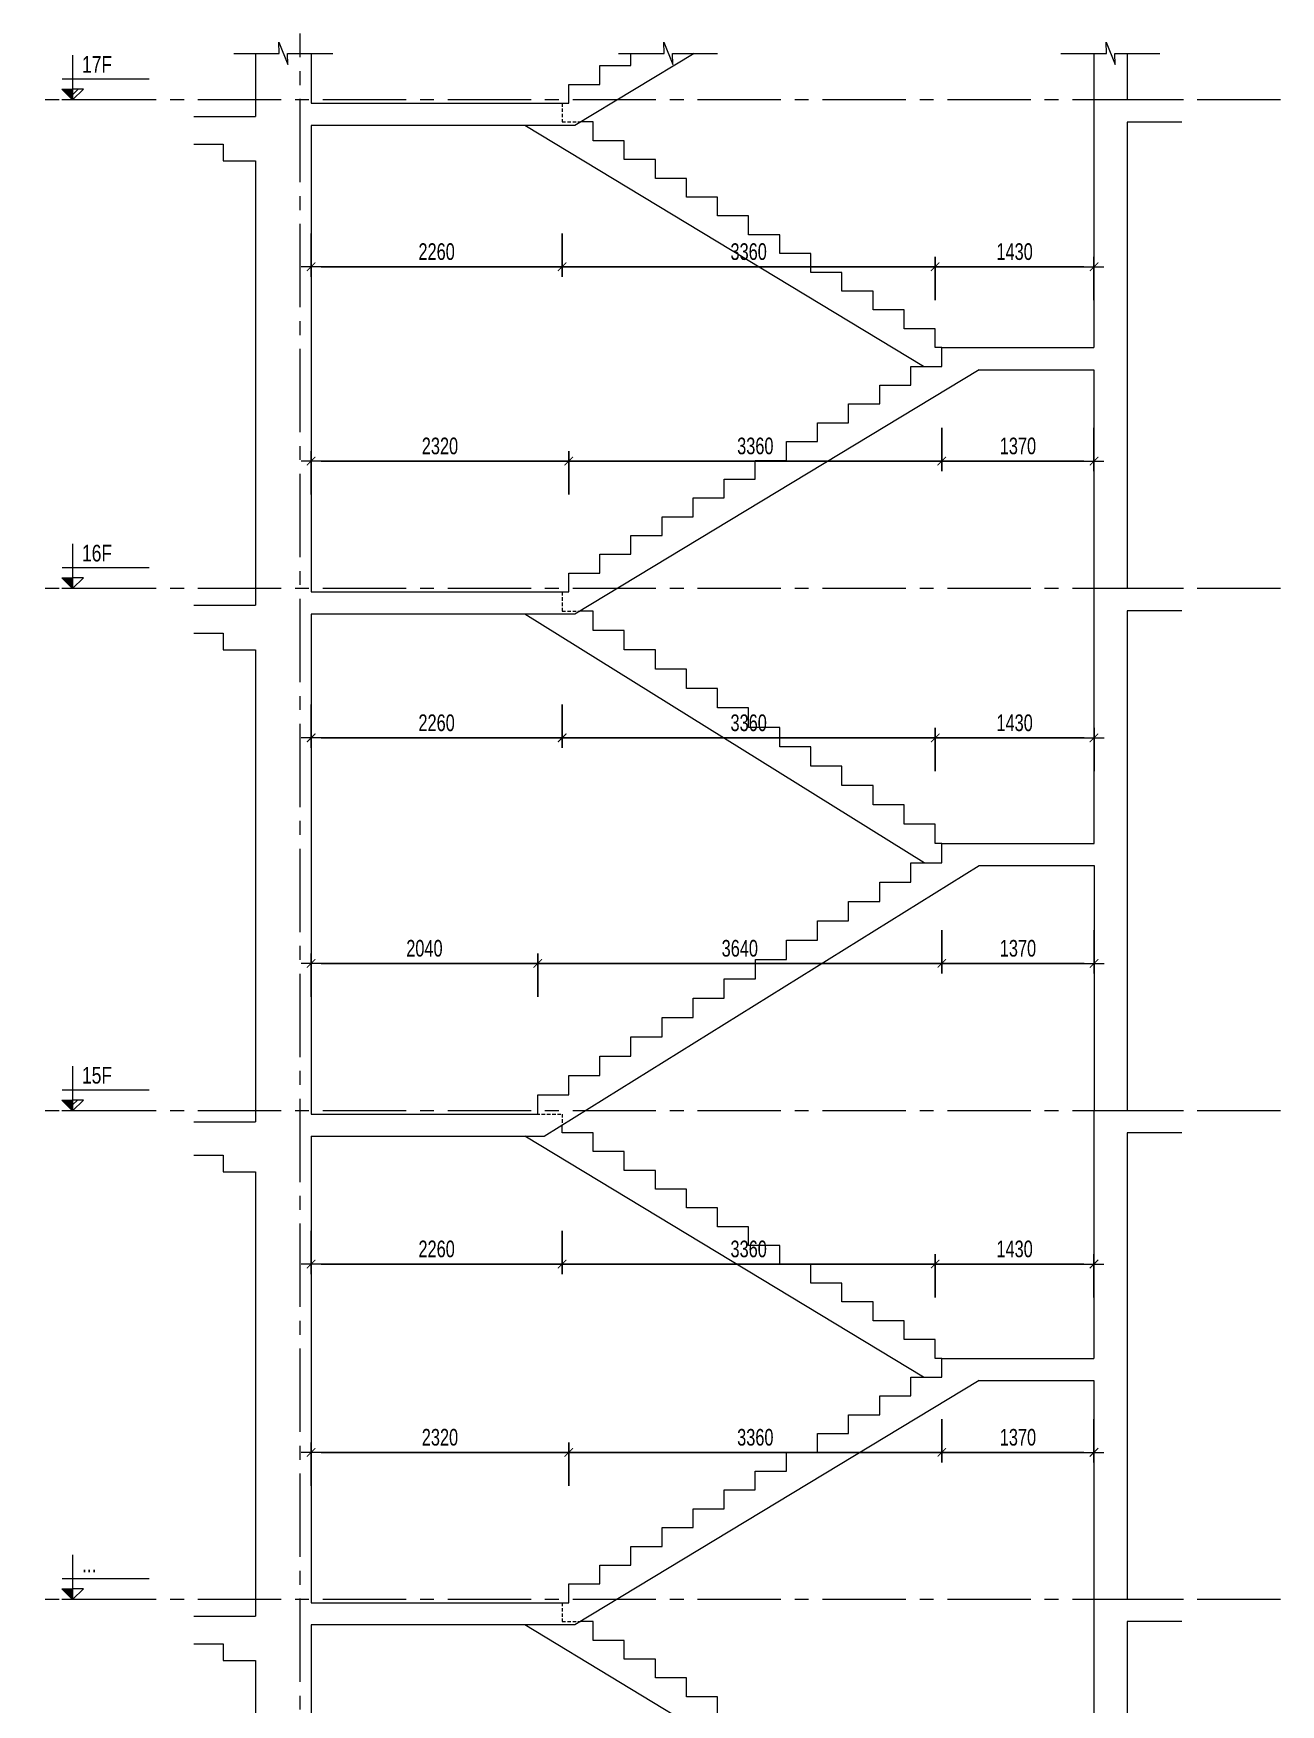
# Model space of a CAD drawing. Header units: millimetres. Extents: x -179076 to 254975, y -18667 to 296191.
# Drawn here: x 26015 to 37247, y 280863 to 295907 of the extents above; entities that cross this region are included whole.
import ezdxf

# ---------------------------------------------------------------- set-up
doc = ezdxf.new("R2010")
doc.units = ezdxf.units.MM
doc.linetypes.add('CENTER2', pattern=[1.125, 0.75, -0.125, 0.125, -0.125])
doc.linetypes.add('HIDDEN2', pattern=[4.762499999999999, 3.175, -1.5875])
doc.layers.get('Defpoints').update_dxf_attribs({"color": 151, "lineweight": 9})
for name, color, linetype, lineweight in [('NDC_S_ANNO', 7, 'Continuous', 20), ('NDC_S_AXIS', 5, 'CENTER2', 13), ('NDC_S_CONTINUOUS', 3, 'Continuous', 20), ('NDC_S_DIM', 1, 'Continuous', 15), ('NDC_S_HIDDEN', 8, 'HIDDEN2', 13), ('NDC_S_SLAB', 2, 'Continuous', 20), ('NDC_S_SYMBOL', 1, 'Continuous', 15), ('NDC_S_TEXT SYMBOL', 7, 'Continuous', 20), ('NDC_S_VN TEXT', 7, 'Continuous', 20)]:
    doc.layers.add(name, color=color, linetype=linetype, lineweight=lineweight)
doc.styles.add('NDC_ANNO', font='', dxfattribs={"width": 0.8})
doc.styles.add('NDC_DIM', font='', dxfattribs={"width": 0.75})
doc.styles.get('NDC_ANNO').set_extended_font_data('Dotum')
doc.styles.get('NDC_DIM').set_extended_font_data('Dotum')
doc.dimstyles.new('NDC_dim_60', dxfattribs={"dimscale": 60, "dimtxt": 2.5, "dimasz": 1.5, "dimexe": 1.5, "dimexo": 2.5, "dimgap": 1, "dimtad": 1, "dimdec": 0, "dimzin": 0, "dimdsep": 46, "dimtxsty": 'NDC_DIM', "dimblk": 'DIMMARK', "dimcen": 0.09, "dimdle": 1.2, "dimclrd": 1, "dimclre": 1, "dimclrt": 3, "dimadec": 0, "dimazin": 0, "dimtfac": 1, "dimtdec": 0, "dimtix": 1, "dimtofl": 0, "dimtmove": 0, "dimatfit": 3, "dimfxl": 5, "dimfxlon": 1, "dimtolj": 1, "dimtzin": 0, "dimarcsym": 0})

# ---------------------------------------------------------------- blocks, each defined once
blk = doc.blocks.new('kata_block_CT')
at = {"layer": 'NDC_S_ANNO'}
blk.add_hatch(color=3, dxfattribs=at).paths.add_polyline_path([(0, 1.596954857557648), (-1.612010908633238, 1.596954857557648), (0, 0)])
at = {"layer": 'NDC_S_ANNO', "ltscale": 50}
h = blk.add_hatch(dxfattribs=at)
h.set_pattern_fill('ANSI31', color=256, scale=1.406250541793835, style=0)
h.set_pattern_definition([(45.00000000000001, (0, 5.456968210637569e-12), (-3.157122508925224, 3.157122508925225), [])])
h.paths.add_polyline_path([(0, 1.596954857557648), (0, 0), (1.612010908924276, 1.596954857557648)])
for p, q in [((-1.592704896858777, 3.140833880479477), (11.46947077315417, 3.140833880479477)), ((11.56125648126181, 5.456968210637569e-12), (-1.63869572513795, 5.456968210637569e-12))]:
    blk.add_line(p, q, dxfattribs=at)
for points in [[(0, 6.69495074864426), (0, 0)], [(0, 0), (-1.612010908924276, 1.596954857557648), (0, 1.596954857557648)], [(0, 0), (1.612010908924276, 1.596954857557648), (0, 1.596954857557648)]]:
    blk.add_lwpolyline(points, dxfattribs=at)
at = {"layer": 'NDC_S_ANNO', "color": 8, "ltscale": 50}
blk.add_lwpolyline([(0, 0), (-1.612010908633238, 1.596954857557648), (0, 1.596954857557648)], dxfattribs=at)
at = {"layer": 'NDC_S_TEXT SYMBOL', "color": 3, "style": 'NDC_ANNO', "width": 0.8}
blk.add_attdef('CT', (1.409564409346785, 4.068271311703938), '', height=2.5, dxfattribs=at)
blk = doc.blocks.new('DIMMARK')
at = {"layer": 'NDC_S_DIM', "color": 1}
blk.add_line((-1.5, 0), (1, 0), dxfattribs=at)
at = {"layer": 'NDC_S_DIM', "color": 2, "const_width": 0.1}
blk.add_lwpolyline([(-0.4242640687119285, -0.4242640687119285), (0.4242640687119285, 0.4242640687119285)], dxfattribs=at)
blk = doc.blocks.new('*D343')
at = {"layer": 'Defpoints', "color": 0, "transparency": 16777216}
for p in [(30776.15008012069, 281779.3743601482), (28516.15008002226, 281579.3743601482), (30776.15008012069, 280141.5385747912)]:
    blk.add_point(p, dxfattribs=at)
at = {"layer": 'NDC_S_DIM', "color": 1, "lineweight": -2, "transparency": 16777216}
for p, q in [((28516.15008002226, 280441.5385747912), (28516.15008002226, 280051.5385747912)), ((30776.15008012069, 280441.5385747912), (30776.15008012069, 280051.5385747912)), ((28606.15008002226, 280141.5385747912), (30686.15008012069, 280141.5385747912))]:
    blk.add_line(p, q, dxfattribs=at)
at = {"layer": 'NDC_S_DIM', "color": 1, "lineweight": -2, "transparency": 16777216, "xscale": 90, "yscale": 90, "zscale": 90, "rotation": 180}
blk.add_blockref('DIMMARK', (28516.15008002226, 280141.5385747912), dxfattribs=at)
at = {"layer": 'NDC_S_DIM', "color": 1, "lineweight": -2, "transparency": 16777216, "xscale": 90, "yscale": 90, "zscale": 90}
blk.add_blockref('DIMMARK', (30776.15008012069, 280141.5385747912), dxfattribs=at)
at = {"layer": 'NDC_S_DIM', "color": 3, "transparency": 16777216, "insert": (29646.15008007147, 280276.6403386989), "char_height": 150, "attachment_point": 5, "style": 'NDC_DIM'}
blk.add_mtext('\\A1;2260', dxfattribs=at)
blk = doc.blocks.new('*D344')
at = {"layer": 'Defpoints', "color": 0, "transparency": 16777216}
for p in [(30776.15008012069, 281779.3743601482), (34136.15008012069, 280141.5385747912), (34136.15008012069, 279748.6051293811)]:
    blk.add_point(p, dxfattribs=at)
at = {"layer": 'NDC_S_DIM', "color": 1, "lineweight": -2, "transparency": 16777216}
for p, q in [((30776.15008012069, 280441.5385747912), (30776.15008012069, 280051.5385747912)), ((30866.15008012069, 280141.5385747912), (34046.15008012069, 280141.5385747912)), ((34136.15008012069, 279898.6051293811), (34136.15008012069, 280231.5385747912))]:
    blk.add_line(p, q, dxfattribs=at)
at = {"layer": 'NDC_S_DIM', "color": 1, "lineweight": -2, "transparency": 16777216, "xscale": 90, "yscale": 90, "zscale": 90, "rotation": 180}
blk.add_blockref('DIMMARK', (30776.15008012069, 280141.5385747912), dxfattribs=at)
at = {"layer": 'NDC_S_DIM', "color": 1, "lineweight": -2, "transparency": 16777216, "xscale": 90, "yscale": 90, "zscale": 90}
blk.add_blockref('DIMMARK', (34136.15008012069, 280141.5385747912), dxfattribs=at)
at = {"layer": 'NDC_S_DIM', "color": 3, "transparency": 16777216, "insert": (32456.15008012069, 280276.6403386989), "char_height": 150, "attachment_point": 5, "style": 'NDC_DIM'}
blk.add_mtext('\\A1;3360', dxfattribs=at)
blk = doc.blocks.new('*D346')
at = {"layer": 'Defpoints', "color": 0, "transparency": 16777216}
for p in [(30836.15008012069, 283133.2205139964), (28516.15008000605, 281779.3743601482), (30836.15008012069, 281779.3743601482)]:
    blk.add_point(p, dxfattribs=at)
at = {"layer": 'NDC_S_DIM', "color": 1, "lineweight": -2, "transparency": 16777216}
for p, q in [((28516.15008000605, 282833.2205139964), (28516.15008000605, 283223.2205139964)), ((30836.15008012069, 282833.2205139964), (30836.15008012069, 283223.2205139964)), ((28606.15008000605, 283133.2205139964), (30746.15008012069, 283133.2205139964))]:
    blk.add_line(p, q, dxfattribs=at)
at = {"layer": 'NDC_S_DIM', "color": 1, "lineweight": -2, "transparency": 16777216, "xscale": 90, "yscale": 90, "zscale": 90, "rotation": 180}
blk.add_blockref('DIMMARK', (28516.15008000605, 283133.2205139964), dxfattribs=at)
at = {"layer": 'NDC_S_DIM', "color": 1, "lineweight": -2, "transparency": 16777216, "xscale": 90, "yscale": 90, "zscale": 90}
blk.add_blockref('DIMMARK', (30836.15008012069, 283133.2205139964), dxfattribs=at)
at = {"layer": 'NDC_S_DIM', "color": 3, "transparency": 16777216, "insert": (29676.15008006337, 283268.3222779042), "char_height": 150, "attachment_point": 5, "style": 'NDC_DIM'}
blk.add_mtext('\\A1;2320', dxfattribs=at)
blk = doc.blocks.new('*D347')
at = {"layer": 'Defpoints', "color": 0, "transparency": 16777216}
for p in [(34196.15008012069, 283979.3743601503), (34196.15008012069, 283133.2205139964), (30836.15008012069, 281779.3743601482)]:
    blk.add_point(p, dxfattribs=at)
at = {"layer": 'NDC_S_DIM', "color": 1, "lineweight": -2, "transparency": 16777216}
for p, q in [((34196.15008012069, 283433.2205139964), (34196.15008012069, 283043.2205139964)), ((30836.15008012069, 282833.2205139964), (30836.15008012069, 283223.2205139964)), ((30926.15008012069, 283133.2205139964), (34106.15008012069, 283133.2205139964))]:
    blk.add_line(p, q, dxfattribs=at)
at = {"layer": 'NDC_S_DIM', "color": 1, "lineweight": -2, "transparency": 16777216, "xscale": 90, "yscale": 90, "zscale": 90, "rotation": 180}
blk.add_blockref('DIMMARK', (30836.15008012069, 283133.2205139964), dxfattribs=at)
at = {"layer": 'NDC_S_DIM', "color": 1, "lineweight": -2, "transparency": 16777216, "xscale": 90, "yscale": 90, "zscale": 90}
blk.add_blockref('DIMMARK', (34196.15008012069, 283133.2205139964), dxfattribs=at)
at = {"layer": 'NDC_S_DIM', "color": 3, "transparency": 16777216, "insert": (32516.15008012069, 283268.3222779042), "char_height": 150, "attachment_point": 5, "style": 'NDC_DIM'}
blk.add_mtext('\\A1;3360', dxfattribs=at)
blk = doc.blocks.new('*D348')
at = {"layer": 'Defpoints', "color": 0, "transparency": 16777216}
for p in [(34196.15008012069, 283979.3743601503), (35566.15007996856, 283779.3743601503), (35566.15007996856, 283133.2205139964)]:
    blk.add_point(p, dxfattribs=at)
at = {"layer": 'NDC_S_DIM', "color": 1, "lineweight": -2, "transparency": 16777216}
for p, q in [((34196.15008012069, 283433.2205139964), (34196.15008012069, 283043.2205139964)), ((35566.15007996856, 283433.2205139964), (35566.15007996856, 283043.2205139964)), ((34286.15008012069, 283133.2205139964), (35476.15007996856, 283133.2205139964))]:
    blk.add_line(p, q, dxfattribs=at)
at = {"layer": 'NDC_S_DIM', "color": 1, "lineweight": -2, "transparency": 16777216, "xscale": 90, "yscale": 90, "zscale": 90, "rotation": 180}
blk.add_blockref('DIMMARK', (34196.15008012069, 283133.2205139964), dxfattribs=at)
at = {"layer": 'NDC_S_DIM', "color": 1, "lineweight": -2, "transparency": 16777216, "xscale": 90, "yscale": 90, "zscale": 90}
blk.add_blockref('DIMMARK', (35566.15007996856, 283133.2205139964), dxfattribs=at)
at = {"layer": 'NDC_S_DIM', "color": 3, "transparency": 16777216, "insert": (34881.15008004462, 283268.3222779042), "char_height": 150, "attachment_point": 5, "style": 'NDC_DIM'}
blk.add_mtext('\\A1;1370', dxfattribs=at)
blk = doc.blocks.new('*D349')
at = {"layer": 'Defpoints', "color": 0, "transparency": 16777216}
for p in [(30776.15008012069, 286179.3743601503), (28516.15008000605, 285979.3743601482), (30776.15008012069, 284828.6682038748)]:
    blk.add_point(p, dxfattribs=at)
at = {"layer": 'NDC_S_DIM', "color": 1, "lineweight": -2, "transparency": 16777216}
for p, q in [((28516.15008000605, 285128.6682038748), (28516.15008000605, 284738.6682038748)), ((30776.15008012069, 285128.6682038748), (30776.15008012069, 284738.6682038748)), ((28606.15008000605, 284828.6682038748), (30686.15008012069, 284828.6682038748))]:
    blk.add_line(p, q, dxfattribs=at)
at = {"layer": 'NDC_S_DIM', "color": 1, "lineweight": -2, "transparency": 16777216, "xscale": 90, "yscale": 90, "zscale": 90, "rotation": 180}
blk.add_blockref('DIMMARK', (28516.15008000605, 284828.6682038748), dxfattribs=at)
at = {"layer": 'NDC_S_DIM', "color": 1, "lineweight": -2, "transparency": 16777216, "xscale": 90, "yscale": 90, "zscale": 90}
blk.add_blockref('DIMMARK', (30776.15008012069, 284828.6682038748), dxfattribs=at)
at = {"layer": 'NDC_S_DIM', "color": 3, "transparency": 16777216, "insert": (29646.15008006337, 284963.7699677826), "char_height": 150, "attachment_point": 5, "style": 'NDC_DIM'}
blk.add_mtext('\\A1;2260', dxfattribs=at)
blk = doc.blocks.new('*D350')
at = {"layer": 'Defpoints', "color": 0, "transparency": 16777216}
for p in [(30776.15008012069, 286179.3743601503), (34136.15008012069, 284828.6682038748), (34136.15008012069, 284148.6051293811)]:
    blk.add_point(p, dxfattribs=at)
at = {"layer": 'NDC_S_DIM', "color": 1, "lineweight": -2, "transparency": 16777216}
for p, q in [((30776.15008012069, 285128.6682038748), (30776.15008012069, 284738.6682038748)), ((30866.15008012069, 284828.6682038748), (34046.15008012069, 284828.6682038748)), ((34136.15008012069, 284528.6682038748), (34136.15008012069, 284918.6682038748))]:
    blk.add_line(p, q, dxfattribs=at)
at = {"layer": 'NDC_S_DIM', "color": 1, "lineweight": -2, "transparency": 16777216, "xscale": 90, "yscale": 90, "zscale": 90, "rotation": 180}
blk.add_blockref('DIMMARK', (30776.15008012069, 284828.6682038748), dxfattribs=at)
at = {"layer": 'NDC_S_DIM', "color": 1, "lineweight": -2, "transparency": 16777216, "xscale": 90, "yscale": 90, "zscale": 90}
blk.add_blockref('DIMMARK', (34136.15008012069, 284828.6682038748), dxfattribs=at)
at = {"layer": 'NDC_S_DIM', "color": 3, "transparency": 16777216, "insert": (32456.15008012069, 284963.7699677826), "char_height": 150, "attachment_point": 5, "style": 'NDC_DIM'}
blk.add_mtext('\\A1;3360', dxfattribs=at)
blk = doc.blocks.new('*D351')
at = {"layer": 'Defpoints', "color": 0, "transparency": 16777216}
for p in [(35566.15007996853, 284828.6682038748), (34136.15008012069, 284148.6051293811), (35566.15007996853, 283979.3743601503)]:
    blk.add_point(p, dxfattribs=at)
at = {"layer": 'NDC_S_DIM', "color": 1, "lineweight": -2, "transparency": 16777216}
for p, q in [((34136.15008012069, 284528.6682038748), (34136.15008012069, 284918.6682038748)), ((34226.15008012069, 284828.6682038748), (35476.15007996853, 284828.6682038748)), ((35566.15007996853, 284528.6682038748), (35566.15007996853, 284918.6682038748))]:
    blk.add_line(p, q, dxfattribs=at)
at = {"layer": 'NDC_S_DIM', "color": 1, "lineweight": -2, "transparency": 16777216, "xscale": 90, "yscale": 90, "zscale": 90, "rotation": 180}
blk.add_blockref('DIMMARK', (34136.15008012069, 284828.6682038748), dxfattribs=at)
at = {"layer": 'NDC_S_DIM', "color": 1, "lineweight": -2, "transparency": 16777216, "xscale": 90, "yscale": 90, "zscale": 90}
blk.add_blockref('DIMMARK', (35566.15007996853, 284828.6682038748), dxfattribs=at)
at = {"layer": 'NDC_S_DIM', "color": 3, "transparency": 16777216, "insert": (34851.15008004461, 284963.7699677826), "char_height": 150, "attachment_point": 5, "style": 'NDC_DIM'}
blk.add_mtext('\\A1;1430', dxfattribs=at)
blk = doc.blocks.new('*D352')
at = {"layer": 'Defpoints', "color": 0, "transparency": 16777216}
for p in [(30556.37579784627, 287535.2704117689), (28516.37579774784, 286179.3743601483), (30556.37579784627, 286209.3743601503)]:
    blk.add_point(p, dxfattribs=at)
at = {"layer": 'NDC_S_DIM', "color": 1, "lineweight": -2, "transparency": 16777216}
for p, q in [((28516.37579774784, 287235.2704117689), (28516.37579774784, 287625.2704117689)), ((28606.37579774784, 287535.2704117689), (30466.37579784627, 287535.2704117689)), ((30556.37579784627, 287235.2704117689), (30556.37579784627, 287625.2704117689))]:
    blk.add_line(p, q, dxfattribs=at)
at = {"layer": 'NDC_S_DIM', "color": 1, "lineweight": -2, "transparency": 16777216, "xscale": 90, "yscale": 90, "zscale": 90, "rotation": 180}
blk.add_blockref('DIMMARK', (28516.37579774784, 287535.2704117689), dxfattribs=at)
at = {"layer": 'NDC_S_DIM', "color": 1, "lineweight": -2, "transparency": 16777216, "xscale": 90, "yscale": 90, "zscale": 90}
blk.add_blockref('DIMMARK', (30556.37579784627, 287535.2704117689), dxfattribs=at)
at = {"layer": 'NDC_S_DIM', "color": 3, "transparency": 16777216, "insert": (29536.37579779705, 287670.3721756767), "char_height": 150, "attachment_point": 5, "style": 'NDC_DIM'}
blk.add_mtext('\\A1;2040', dxfattribs=at)
blk = doc.blocks.new('*D353')
at = {"layer": 'Defpoints', "color": 0, "transparency": 16777216}
for p in [(34196.37579784627, 288528.3743601503), (34196.37579784627, 287535.2704117689), (30556.37579784627, 286209.3743601503)]:
    blk.add_point(p, dxfattribs=at)
at = {"layer": 'NDC_S_DIM', "color": 1, "lineweight": -2, "transparency": 16777216}
for p, q in [((34196.37579784627, 287835.2704117689), (34196.37579784627, 287445.2704117689)), ((30556.37579784627, 287235.2704117689), (30556.37579784627, 287625.2704117689)), ((30646.37579784627, 287535.2704117689), (34106.37579784627, 287535.2704117689))]:
    blk.add_line(p, q, dxfattribs=at)
at = {"layer": 'NDC_S_DIM', "color": 1, "lineweight": -2, "transparency": 16777216, "xscale": 90, "yscale": 90, "zscale": 90, "rotation": 180}
blk.add_blockref('DIMMARK', (30556.37579784627, 287535.2704117689), dxfattribs=at)
at = {"layer": 'NDC_S_DIM', "color": 1, "lineweight": -2, "transparency": 16777216, "xscale": 90, "yscale": 90, "zscale": 90}
blk.add_blockref('DIMMARK', (34196.37579784627, 287535.2704117689), dxfattribs=at)
at = {"layer": 'NDC_S_DIM', "color": 3, "transparency": 16777216, "insert": (32376.37579784627, 287670.3721756767), "char_height": 150, "attachment_point": 5, "style": 'NDC_DIM'}
blk.add_mtext('\\A1;3640', dxfattribs=at)
blk = doc.blocks.new('*D354')
at = {"layer": 'Defpoints', "color": 0, "transparency": 16777216}
for p in [(34196.37579784627, 288528.3743601503), (35566.37579769414, 288415.3743601503), (35566.37579769414, 287535.2704117689)]:
    blk.add_point(p, dxfattribs=at)
at = {"layer": 'NDC_S_DIM', "color": 1, "lineweight": -2, "transparency": 16777216}
for p, q in [((34196.37579784627, 287835.2704117689), (34196.37579784627, 287445.2704117689)), ((35566.37579769414, 287835.2704117689), (35566.37579769414, 287445.2704117689)), ((34286.37579784627, 287535.2704117689), (35476.37579769414, 287535.2704117689))]:
    blk.add_line(p, q, dxfattribs=at)
at = {"layer": 'NDC_S_DIM', "color": 1, "lineweight": -2, "transparency": 16777216, "xscale": 90, "yscale": 90, "zscale": 90, "rotation": 180}
blk.add_blockref('DIMMARK', (34196.37579784627, 287535.2704117689), dxfattribs=at)
at = {"layer": 'NDC_S_DIM', "color": 1, "lineweight": -2, "transparency": 16777216, "xscale": 90, "yscale": 90, "zscale": 90}
blk.add_blockref('DIMMARK', (35566.37579769414, 287535.2704117689), dxfattribs=at)
at = {"layer": 'NDC_S_DIM', "color": 3, "transparency": 16777216, "insert": (34881.3757977702, 287670.3721756767), "char_height": 150, "attachment_point": 5, "style": 'NDC_DIM'}
blk.add_mtext('\\A1;1370', dxfattribs=at)
blk = doc.blocks.new('*D355')
at = {"layer": 'Defpoints', "color": 0, "transparency": 16777216}
for p in [(30776.15008010544, 290879.3743601482), (28515.92436224996, 290679.3743601482), (30776.15008010544, 289565.2209018862)]:
    blk.add_point(p, dxfattribs=at)
at = {"layer": 'NDC_S_DIM', "color": 1, "lineweight": -2, "transparency": 16777216}
for p, q in [((28515.92436224996, 289865.2209018862), (28515.92436224996, 289475.2209018862)), ((30776.15008010544, 289865.2209018862), (30776.15008010544, 289475.2209018862)), ((28605.92436224996, 289565.2209018862), (30686.15008010544, 289565.2209018862))]:
    blk.add_line(p, q, dxfattribs=at)
at = {"layer": 'NDC_S_DIM', "color": 1, "lineweight": -2, "transparency": 16777216, "xscale": 90, "yscale": 90, "zscale": 90, "rotation": 180}
blk.add_blockref('DIMMARK', (28515.92436224996, 289565.2209018862), dxfattribs=at)
at = {"layer": 'NDC_S_DIM', "color": 1, "lineweight": -2, "transparency": 16777216, "xscale": 90, "yscale": 90, "zscale": 90}
blk.add_blockref('DIMMARK', (30776.15008010544, 289565.2209018862), dxfattribs=at)
at = {"layer": 'NDC_S_DIM', "color": 3, "transparency": 16777216, "insert": (29646.0372211777, 289700.322665794), "char_height": 150, "attachment_point": 5, "style": 'NDC_DIM'}
blk.add_mtext('\\A1;2260', dxfattribs=at)
blk = doc.blocks.new('*D356')
at = {"layer": 'Defpoints', "color": 0, "transparency": 16777216}
for p in [(30776.15008010544, 290879.3743601482), (34136.37579784627, 289565.2209018862), (34136.37579784627, 288789.5282063042)]:
    blk.add_point(p, dxfattribs=at)
at = {"layer": 'NDC_S_DIM', "color": 1, "lineweight": -2, "transparency": 16777216}
for p, q in [((30776.15008010544, 289865.2209018862), (30776.15008010544, 289475.2209018862)), ((34136.37579784627, 289265.2209018862), (34136.37579784627, 289655.2209018862)), ((30866.15008010544, 289565.2209018862), (34046.37579784627, 289565.2209018862))]:
    blk.add_line(p, q, dxfattribs=at)
at = {"layer": 'NDC_S_DIM', "color": 1, "lineweight": -2, "transparency": 16777216, "xscale": 90, "yscale": 90, "zscale": 90, "rotation": 180}
blk.add_blockref('DIMMARK', (30776.15008010544, 289565.2209018862), dxfattribs=at)
at = {"layer": 'NDC_S_DIM', "color": 1, "lineweight": -2, "transparency": 16777216, "xscale": 90, "yscale": 90, "zscale": 90}
blk.add_blockref('DIMMARK', (34136.37579784627, 289565.2209018862), dxfattribs=at)
at = {"layer": 'NDC_S_DIM', "color": 3, "transparency": 16777216, "insert": (32456.26293897585, 289700.322665794), "char_height": 150, "attachment_point": 5, "style": 'NDC_DIM'}
blk.add_mtext('\\A1;3360', dxfattribs=at)
blk = doc.blocks.new('*D357')
at = {"layer": 'Defpoints', "color": 0, "transparency": 16777216}
for p in [(35566.37579769411, 289565.2209018862), (34136.37579784627, 288789.5282063042), (35566.37579769411, 288615.3743601503)]:
    blk.add_point(p, dxfattribs=at)
at = {"layer": 'NDC_S_DIM', "color": 1, "lineweight": -2, "transparency": 16777216}
for p, q in [((34136.37579784627, 289265.2209018862), (34136.37579784627, 289655.2209018862)), ((35566.37579769411, 289265.2209018862), (35566.37579769411, 289655.2209018862)), ((34226.37579784627, 289565.2209018862), (35476.37579769411, 289565.2209018862))]:
    blk.add_line(p, q, dxfattribs=at)
at = {"layer": 'NDC_S_DIM', "color": 1, "lineweight": -2, "transparency": 16777216, "xscale": 90, "yscale": 90, "zscale": 90, "rotation": 180}
blk.add_blockref('DIMMARK', (34136.37579784627, 289565.2209018862), dxfattribs=at)
at = {"layer": 'NDC_S_DIM', "color": 1, "lineweight": -2, "transparency": 16777216, "xscale": 90, "yscale": 90, "zscale": 90}
blk.add_blockref('DIMMARK', (35566.37579769411, 289565.2209018862), dxfattribs=at)
at = {"layer": 'NDC_S_DIM', "color": 3, "transparency": 16777216, "insert": (34851.37579777019, 289700.322665794), "char_height": 150, "attachment_point": 5, "style": 'NDC_DIM'}
blk.add_mtext('\\A1;1430', dxfattribs=at)
blk = doc.blocks.new('*D358')
at = {"layer": 'Defpoints', "color": 0, "transparency": 16777216}
for p in [(30836.15008010544, 292057.5717627141), (30836.15008010544, 291048.6051293811), (28516.1500799908, 290879.3743601482)]:
    blk.add_point(p, dxfattribs=at)
at = {"layer": 'NDC_S_DIM', "color": 1, "lineweight": -2, "transparency": 16777216}
for p, q in [((28516.1500799908, 291757.5717627141), (28516.1500799908, 292147.5717627141)), ((28606.1500799908, 292057.5717627141), (30746.15008010544, 292057.5717627141)), ((30836.15008010544, 291757.5717627141), (30836.15008010544, 292147.5717627141))]:
    blk.add_line(p, q, dxfattribs=at)
at = {"layer": 'NDC_S_DIM', "color": 1, "lineweight": -2, "transparency": 16777216, "xscale": 90, "yscale": 90, "zscale": 90, "rotation": 180}
blk.add_blockref('DIMMARK', (28516.1500799908, 292057.5717627141), dxfattribs=at)
at = {"layer": 'NDC_S_DIM', "color": 1, "lineweight": -2, "transparency": 16777216, "xscale": 90, "yscale": 90, "zscale": 90}
blk.add_blockref('DIMMARK', (30836.15008010544, 292057.5717627141), dxfattribs=at)
at = {"layer": 'NDC_S_DIM', "color": 3, "transparency": 16777216, "insert": (29676.15008004812, 292192.6735266218), "char_height": 150, "attachment_point": 5, "style": 'NDC_DIM'}
blk.add_mtext('\\A1;2320', dxfattribs=at)
blk = doc.blocks.new('*D359')
at = {"layer": 'Defpoints', "color": 0, "transparency": 16777216}
for p in [(34196.15008010544, 292910.1435909196), (34196.15008010544, 292057.5717627141), (30836.15008010544, 291048.6051293811)]:
    blk.add_point(p, dxfattribs=at)
at = {"layer": 'NDC_S_DIM', "color": 1, "lineweight": -2, "transparency": 16777216}
for p, q in [((34196.15008010544, 292357.5717627141), (34196.15008010544, 291967.5717627141)), ((30836.15008010544, 291757.5717627141), (30836.15008010544, 292147.5717627141)), ((30926.15008010544, 292057.5717627141), (34106.15008010544, 292057.5717627141))]:
    blk.add_line(p, q, dxfattribs=at)
at = {"layer": 'NDC_S_DIM', "color": 1, "lineweight": -2, "transparency": 16777216, "xscale": 90, "yscale": 90, "zscale": 90, "rotation": 180}
blk.add_blockref('DIMMARK', (30836.15008010544, 292057.5717627141), dxfattribs=at)
at = {"layer": 'NDC_S_DIM', "color": 1, "lineweight": -2, "transparency": 16777216, "xscale": 90, "yscale": 90, "zscale": 90}
blk.add_blockref('DIMMARK', (34196.15008010544, 292057.5717627141), dxfattribs=at)
at = {"layer": 'NDC_S_DIM', "color": 3, "transparency": 16777216, "insert": (32516.15008010544, 292192.6735266218), "char_height": 150, "attachment_point": 5, "style": 'NDC_DIM'}
blk.add_mtext('\\A1;3360', dxfattribs=at)
blk = doc.blocks.new('*D360')
at = {"layer": 'Defpoints', "color": 0, "transparency": 16777216}
for p in [(34196.15008010544, 292910.1435909196), (35566.15007995331, 292879.3743601503), (35566.15007995331, 292057.5717627141)]:
    blk.add_point(p, dxfattribs=at)
at = {"layer": 'NDC_S_DIM', "color": 1, "lineweight": -2, "transparency": 16777216}
for p, q in [((34196.15008010544, 292357.5717627141), (34196.15008010544, 291967.5717627141)), ((35566.15007995331, 292357.5717627141), (35566.15007995331, 291967.5717627141)), ((34286.15008010544, 292057.5717627141), (35476.15007995331, 292057.5717627141))]:
    blk.add_line(p, q, dxfattribs=at)
at = {"layer": 'NDC_S_DIM', "color": 1, "lineweight": -2, "transparency": 16777216, "xscale": 90, "yscale": 90, "zscale": 90, "rotation": 180}
blk.add_blockref('DIMMARK', (34196.15008010544, 292057.5717627141), dxfattribs=at)
at = {"layer": 'NDC_S_DIM', "color": 1, "lineweight": -2, "transparency": 16777216, "xscale": 90, "yscale": 90, "zscale": 90}
blk.add_blockref('DIMMARK', (35566.15007995331, 292057.5717627141), dxfattribs=at)
at = {"layer": 'NDC_S_DIM', "color": 3, "transparency": 16777216, "insert": (34881.15008002937, 292192.6735266218), "char_height": 150, "attachment_point": 5, "style": 'NDC_DIM'}
blk.add_mtext('\\A1;1370', dxfattribs=at)
blk = doc.blocks.new('*D361')
at = {"layer": 'Defpoints', "color": 0, "transparency": 16777216}
for p in [(30776.15008010544, 295279.3743601482), (28516.1500799908, 295079.3743601482), (30776.15008010544, 293806.9444648805)]:
    blk.add_point(p, dxfattribs=at)
at = {"layer": 'NDC_S_DIM', "color": 1, "lineweight": -2, "transparency": 16777216}
for p, q in [((28516.1500799908, 294106.9444648805), (28516.1500799908, 293716.9444648805)), ((30776.15008010544, 294106.9444648805), (30776.15008010544, 293716.9444648805)), ((28606.1500799908, 293806.9444648805), (30686.15008010544, 293806.9444648805))]:
    blk.add_line(p, q, dxfattribs=at)
at = {"layer": 'NDC_S_DIM', "color": 1, "lineweight": -2, "transparency": 16777216, "xscale": 90, "yscale": 90, "zscale": 90, "rotation": 180}
blk.add_blockref('DIMMARK', (28516.1500799908, 293806.9444648805), dxfattribs=at)
at = {"layer": 'NDC_S_DIM', "color": 1, "lineweight": -2, "transparency": 16777216, "xscale": 90, "yscale": 90, "zscale": 90}
blk.add_blockref('DIMMARK', (30776.15008010544, 293806.9444648805), dxfattribs=at)
at = {"layer": 'NDC_S_DIM', "color": 3, "transparency": 16777216, "insert": (29646.15008004812, 293942.0462287883), "char_height": 150, "attachment_point": 5, "style": 'NDC_DIM'}
blk.add_mtext('\\A1;2260', dxfattribs=at)
blk = doc.blocks.new('*D362')
at = {"layer": 'Defpoints', "color": 0, "transparency": 16777216}
for p in [(30776.15008010544, 295279.3743601482), (34136.15008010544, 293806.9444648805), (34136.15008010544, 293248.6051293811)]:
    blk.add_point(p, dxfattribs=at)
at = {"layer": 'NDC_S_DIM', "color": 1, "lineweight": -2, "transparency": 16777216}
for p, q in [((30776.15008010544, 294106.9444648805), (30776.15008010544, 293716.9444648805)), ((34136.15008010544, 293506.9444648805), (34136.15008010544, 293896.9444648805)), ((30866.15008010544, 293806.9444648805), (34046.15008010544, 293806.9444648805))]:
    blk.add_line(p, q, dxfattribs=at)
at = {"layer": 'NDC_S_DIM', "color": 1, "lineweight": -2, "transparency": 16777216, "xscale": 90, "yscale": 90, "zscale": 90, "rotation": 180}
blk.add_blockref('DIMMARK', (30776.15008010544, 293806.9444648805), dxfattribs=at)
at = {"layer": 'NDC_S_DIM', "color": 1, "lineweight": -2, "transparency": 16777216, "xscale": 90, "yscale": 90, "zscale": 90}
blk.add_blockref('DIMMARK', (34136.15008010544, 293806.9444648805), dxfattribs=at)
at = {"layer": 'NDC_S_DIM', "color": 3, "transparency": 16777216, "insert": (32456.15008010544, 293942.0462287883), "char_height": 150, "attachment_point": 5, "style": 'NDC_DIM'}
blk.add_mtext('\\A1;3360', dxfattribs=at)
blk = doc.blocks.new('*D363')
at = {"layer": 'Defpoints', "color": 0, "transparency": 16777216}
for p in [(35566.15007995328, 293806.9444648805), (34136.15008010544, 293248.6051293811), (35566.15007995328, 293079.3743601503)]:
    blk.add_point(p, dxfattribs=at)
at = {"layer": 'NDC_S_DIM', "color": 1, "lineweight": -2, "transparency": 16777216}
for p, q in [((34136.15008010544, 293506.9444648805), (34136.15008010544, 293896.9444648805)), ((35566.15007995328, 293506.9444648805), (35566.15007995328, 293896.9444648805)), ((34226.15008010544, 293806.9444648805), (35476.15007995328, 293806.9444648805))]:
    blk.add_line(p, q, dxfattribs=at)
at = {"layer": 'NDC_S_DIM', "color": 1, "lineweight": -2, "transparency": 16777216, "xscale": 90, "yscale": 90, "zscale": 90, "rotation": 180}
blk.add_blockref('DIMMARK', (34136.15008010544, 293806.9444648805), dxfattribs=at)
at = {"layer": 'NDC_S_DIM', "color": 1, "lineweight": -2, "transparency": 16777216, "xscale": 90, "yscale": 90, "zscale": 90}
blk.add_blockref('DIMMARK', (35566.15007995328, 293806.9444648805), dxfattribs=at)
at = {"layer": 'NDC_S_DIM', "color": 3, "transparency": 16777216, "insert": (34851.15008002936, 293942.0462287883), "char_height": 150, "attachment_point": 5, "style": 'NDC_DIM'}
blk.add_mtext('\\A1;1430', dxfattribs=at)

msp = doc.modelspace()

# ---------------------------------------------------------------- linework, layer by layer
at = {"layer": 'NDC_S_AXIS', "ltscale": 1000}
msp.add_line((28416.150080116, 264192.195425156), (28416.150080116, 295907.3497146798), dxfattribs=at)
for points in [[(37246.56162583653, 295309.3743601503), (26014.93205168252, 295309.3743601503)], [(37246.56162583653, 290909.3743601503), (26014.93205168252, 290909.3743601503)], [(37246.56162583653, 286209.3743601503), (26014.93205168252, 286209.3743601503)], [(37246.56162585178, 281809.3743601503), (26014.93205169778, 281809.3743601503)]]:
    msp.add_lwpolyline(points, dxfattribs=at)
at = {"layer": 'NDC_S_CONTINUOUS'}
for p, q in [((34029.49671280297, 292910.1435909196), (30440.40580371569, 295079.3743601482)), ((34037.45031380723, 288441.3743601503), (30439.01071457789, 290679.3743601482)), ((34029.49671281816, 283810.1435909196), (30440.40580373083, 285979.3743601483)), ((34029.49671281842, 279410.1435909196), (30440.40580373059, 281579.3743601482))]:
    msp.add_line(p, q, dxfattribs=at)
for points in [[(34196.15008010544, 293079.3743601503), (34136.15008010544, 293079.3743601503), (34136.15008010544, 293248.6051293811), (33856.15008010544, 293248.6051293811), (33856.15008010544, 293417.8358986118), (33576.15008010544, 293417.8358986118), (33576.15008010544, 293587.0666678426), (33296.15008010544, 293587.0666678426), (33296.15008010544, 293756.2974370734), (33016.15008010544, 293756.2974370734), (33016.15008010544, 293925.5282063042), (32736.15008010544, 293925.5282063042), (32736.15008010544, 294094.7589755349), (32456.15008010544, 294094.7589755349), (32456.15008010544, 294263.9897447657), (32176.15008010544, 294263.9897447657), (32176.15008010544, 294433.2205139964), (31896.15008010544, 294433.2205139964), (31896.15008010544, 294602.4512832272), (31616.15008010544, 294602.4512832272), (31616.15008010544, 294771.682052458), (31336.15008010544, 294771.682052458), (31336.15008010544, 294940.9128216888), (31056.15008010544, 294940.9128216888), (31056.15008010544, 295110.1435909196), (30942.80344740782, 295110.1435909196)], [(34196.37579784627, 288615.3743601503), (34136.37579784627, 288615.3743601503), (34136.37579784627, 288789.5282063042), (33856.35698803453, 288789.5282063042), (33856.35698803453, 288963.6820524581), (33576.3381782228, 288963.6820524581), (33576.3381782228, 289137.8358986119), (33296.31936841106, 289137.8358986119), (33296.31936841106, 289311.9897447657), (33016.30055859932, 289311.9897447657), (33016.30055859932, 289486.1435909196), (32736.28174878759, 289486.1435909196), (32736.28174878759, 289660.2974370734), (32456.26293897585, 289660.2974370734), (32456.26293897585, 289834.4512832272), (32176.24412916412, 289834.4512832272), (32176.24412916412, 290008.6051293811), (31896.22531935238, 290008.6051293811), (31896.22531935238, 290182.7589755349), (31616.20650954064, 290182.7589755349), (31616.20650954064, 290356.9128216888), (31336.18769972891, 290356.9128216888), (31336.18769972891, 290531.0666678426), (31056.16888991717, 290531.0666678426), (31056.16888991717, 290705.2205139964), (30934.65799286237, 290705.2205139964)], [(34196.15008012069, 283979.3743601503), (34136.15008012069, 283979.3743601503), (34136.15008012069, 284148.6051293811), (33856.15008012069, 284148.6051293811), (33856.15008012069, 284317.8358986118), (33576.15008012069, 284317.8358986118), (33576.15008012069, 284487.0666678426), (33296.15008012069, 284487.0666678426), (33296.15008012069, 284656.2974370734), (33016.15008012069, 284656.2974370734), (33016.15008012069, 284825.5282063042), (32736.15008012069, 284825.5282063042), (32736.15008012069, 284994.7589755349), (32456.15008012069, 284994.7589755349), (32456.15008012069, 285163.9897447657), (32176.15008012069, 285163.9897447657), (32176.15008012069, 285333.2205139964), (31896.15008012069, 285333.2205139964), (31896.15008012069, 285502.4512832272), (31616.15008012069, 285502.4512832272), (31616.15008012069, 285671.682052458), (31336.15008012069, 285671.682052458), (31336.15008012069, 285840.9128216888), (31056.15008012069, 285840.9128216888), (31056.15008012069, 286010.1435909196), (30776.15008012069, 286010.1435909196), (30776.15008012069, 286080.47664174)], [(32176.15008012069, 280763.9897447657), (32176.15008012069, 280933.2205139965), (31896.15008012069, 280933.2205139965), (31896.15008012069, 281102.4512832273), (31616.15008012069, 281102.4512832273), (31616.15008012069, 281271.6820524581), (31336.15008012069, 281271.6820524581), (31336.15008012069, 281440.9128216888), (31056.15008012069, 281440.9128216888), (31056.15008012069, 281610.1435909196), (30942.80344742312, 281610.1435909196)]]:
    msp.add_lwpolyline(points, dxfattribs=at)
at = {"layer": 'NDC_S_HIDDEN', "ltscale": 10}
for points in [[(30496.15008010544, 295279.3743601503), (30776.15008010544, 295279.3743601503), (30776.15008010544, 295110.1435909196), (30942.80344740782, 295110.1435909196)], [(30496.1312702937, 290879.3743601503), (30776.15008010544, 290879.3743601503), (30776.15008010544, 290705.2205139964), (30934.65799286237, 290705.2205139964)], [(30496.15008012069, 286179.3743601503), (30776.15008012069, 286179.3743601503), (30776.15008012069, 286080.47664174)], [(30496.15008012069, 281779.3743601503), (30776.15008012069, 281779.3743601503), (30776.15008012069, 281610.1435909196), (30942.80344742312, 281610.1435909196)]]:
    msp.add_lwpolyline(points, dxfattribs=at)
at = {"layer": 'NDC_S_SLAB'}
for p, q in [((28016.15007998981, 295727.7353431496), (28016.15007998983, 295159.3743601509)), ((28516.1500799908, 295727.7353431496), (28516.1500799908, 295279.3743601482)), ((31964.63707382491, 295727.7353431496), (30891.89435649532, 295079.3743601482)), ((35566.15007995331, 295727.7353431496), (35566.15007995331, 295309.3743601503)), ((35866.15007995331, 295727.7353431496), (35866.15007995331, 295309.3743601503)), ((35566.15007995328, 295309.3743601503), (35566.15007995328, 293079.3743601503)), ((27459.61643087046, 295159.3743601508), (28016.1500799908, 295159.374360151)), ((30891.89435649532, 295079.3743601482), (28515.92436224996, 295079.3743601482)), ((28516.1500799908, 295079.3743601482), (28516.1500799908, 290879.3743601482)), ((36357.72519538819, 295109.3743601503), (35866.15007995331, 295109.3743601503)), ((35866.15007995331, 295109.3743601503), (35866.15007995331, 290909.3743601503)), ((27459.61643087046, 294909.3743601508), (27724.6824043708, 294909.3743601508)), ((27724.6824043708, 294909.3743601508), (27724.6824043708, 294759.3743601508)), ((27724.6824043708, 294759.3743601508), (28016.1500799908, 294759.374360151)), ((28016.15007998963, 294759.374360151), (28016.15007998983, 290759.3743601509)), ((34531.89435649879, 292879.3743601503), (30891.89435649532, 290679.3743601482)), ((34531.89435649879, 292879.3743601503), (35566.15007995331, 292879.3743601503)), ((35566.15007995331, 292879.3743601503), (35566.15007995331, 290909.3743601503)), ((27459.61643087046, 290759.3743601508), (28016.1500799908, 290759.374360151)), ((30891.89435649532, 290679.3743601482), (28515.92436224996, 290679.3743601482)), ((28516.37579774781, 290679.3743601483), (28516.37579774784, 286179.3743601483)), ((36357.72519538819, 290709.3743601504), (35866.37579769414, 290709.3743601504)), ((35866.37579769414, 290709.3743601504), (35866.37579769414, 286209.3743601504)), ((27459.61643087046, 290509.3743601508), (27724.90812212785, 290509.3743601508)), ((27724.90812212785, 290509.3743601508), (27724.90812212785, 290359.3743601508)), ((35866.15007996856, 290409.3743601503), (35866.15007996856, 286209.3743601503)), ((35866.15007995331, 290409.3743601504), (35866.15007995331, 286209.3743601504)), ((27724.90812212785, 290359.3743601508), (28016.37579774784, 290359.374360151)), ((28016.37579774664, 290359.374360151), (28016.37579774688, 286109.374360151)), ((35566.15007996853, 286209.3743601503), (35566.15007996853, 283979.3743601503)), ((27459.61643087046, 286109.3743601508), (28016.37579774784, 286109.374360151)), ((36357.72519540344, 286009.3743601503), (35866.15007996856, 286009.3743601503)), ((35866.15007996856, 286009.3743601503), (35866.15007996856, 281809.3743601503)), ((36357.72519538819, 286009.3743601504), (35866.37579769414, 286009.3743601504)), ((28516.15008000605, 285979.3743601482), (28516.15008000605, 281779.3743601482)), ((27459.61643088571, 285809.3743601508), (27724.68240438605, 285809.3743601508)), ((27724.68240438605, 285809.3743601508), (27724.68240438605, 285659.3743601508)), ((27724.68240438605, 285659.3743601508), (28016.15008000605, 285659.374360151)), ((28016.15008000488, 285659.374360151), (28016.15008000509, 281659.3743601509)), ((34531.89435651404, 283779.3743601503), (30891.89435651057, 281579.3743601482)), ((34531.89435651404, 283779.3743601503), (35566.15007996856, 283779.3743601503)), ((35566.15007996856, 283779.3743601503), (35566.15007996856, 281809.3743601503)), ((35566.15007996853, 281809.3743601503), (35566.15007996853, 279579.3743601503)), ((27459.61643088571, 281659.3743601508), (28016.15008000605, 281659.374360151)), ((30891.89435651057, 281579.3743601482), (28515.92436226521, 281579.3743601482)), ((28516.15008002226, 281579.3743601482), (28516.15008002226, 277379.3743601483)), ((36357.72519540344, 281609.3743601503), (35866.15007996853, 281609.3743601503)), ((35866.15007996853, 281609.3743601503), (35866.15007996856, 277409.3743601503)), ((27459.61643088571, 281409.3743601508), (27724.68240440227, 281409.3743601508)), ((27724.68240440227, 281409.3743601508), (27724.68240440227, 281259.3743601508)), ((27724.68240440227, 281259.3743601508), (28016.15008002226, 281259.374360151)), ((28016.1500800213, 281259.374360151), (28016.15008002153, 277259.3743601509))]:
    msp.add_line(p, q, dxfattribs=at)
for points in [[(28516.1500799908, 295279.3743601482), (30836.15008010544, 295279.3743601482), (30836.15008010544, 295448.6051293811), (31116.15008010544, 295448.6051293811), (31116.15008010544, 295617.8358986118), (31396.15008010544, 295617.8358986118), (31396.15008010544, 295727.7353431496)], [(36357.72519538819, 295309.3743601503), (35866.15007995331, 295309.3743601503)], [(28516.1500799908, 290879.3743601482), (30836.15008010544, 290879.3743601482), (30836.15008010544, 291048.6051293811), (31116.15008010544, 291048.6051293811), (31116.15008010544, 291217.8358986118), (31396.15008010544, 291217.8358986118), (31396.15008010544, 291387.0666678426), (31676.15008010544, 291387.0666678426), (31676.15008010544, 291556.2974370734), (31956.15008010544, 291556.2974370734), (31956.15008010544, 291725.5282063042), (32236.15008010544, 291725.5282063042), (32236.15008010544, 291894.7589755349), (32516.15008010544, 291894.7589755349), (32516.15008010544, 292063.9897447657), (32796.15008010544, 292063.9897447657), (32796.15008010544, 292233.2205139964), (33076.15008010544, 292233.2205139964), (33076.15008010544, 292402.4512832272), (33356.15008010544, 292402.4512832272), (33356.15008010544, 292571.682052458), (33636.15008010544, 292571.682052458), (33636.15008010544, 292740.9128216888), (33916.15008010544, 292740.9128216888), (33916.15008010544, 292910.1435909196), (34196.15008010544, 292910.1435909196), (34196.15008010544, 293079.3743601503), (35566.15007995325, 293079.3743601503)], [(28516.37579774784, 286179.3743601503), (30556.37579784627, 286179.3743601503), (30556.37579784627, 286353.3743601503), (30836.37579784627, 286353.3743601503), (30836.37579784627, 286527.3743601503), (31116.37579784627, 286527.3743601503), (31116.37579784627, 286701.3743601503), (31396.37579784627, 286701.3743601503), (31396.37579784627, 286875.3743601503), (31676.37579784627, 286875.3743601503), (31676.37579784627, 287049.3743601503), (31956.37579784627, 287049.3743601503), (31956.37579784627, 287223.3743601503), (32236.37579784627, 287223.3743601503), (32236.37579784627, 287397.3743601503), (32516.37579784627, 287397.3743601503), (32516.37579784627, 287571.3743601503), (32796.37579784627, 287571.3743601503), (32796.37579784627, 287745.3743601503), (33076.37579784627, 287745.3743601503), (33076.37579784627, 287919.3743601503), (33356.37579784627, 287919.3743601503), (33356.37579784627, 288093.3743601503), (33636.37579784627, 288093.3743601503), (33636.37579784627, 288267.3743601503), (33916.37579784627, 288267.3743601503), (33916.37579784627, 288441.3743601503), (34196.37579784627, 288441.3743601503), (34196.37579784627, 288615.3743601503), (35566.37579769411, 288615.3743601503), (35566.37579769411, 290909.3743601504)], [(36357.72519538819, 290909.3743601503), (35866.15007995331, 290909.3743601503)], [(28516.15008000698, 285979.3743601483), (30613.45675342137, 285979.3743601483), (34533.45675342469, 288415.3743601503), (35566.37579769414, 288415.3743601503), (35566.37579769414, 286209.3743601504)], [(36357.72519540344, 286209.3743601503), (35866.15007996856, 286209.3743601503)], [(36357.72519538819, 286209.3743601504), (35866.37579769414, 286209.3743601504)], [(28516.15008000605, 281779.3743601482), (30836.15008012069, 281779.3743601482), (30836.15008012069, 281948.6051293811), (31116.15008012069, 281948.6051293811), (31116.15008012069, 282117.8358986118), (31396.15008012069, 282117.8358986118), (31396.15008012069, 282287.0666678426), (31676.15008012069, 282287.0666678426), (31676.15008012069, 282456.2974370734), (31956.15008012069, 282456.2974370734), (31956.15008012069, 282625.5282063042), (32236.15008012069, 282625.5282063042), (32236.15008012069, 282794.7589755349), (32516.15008012069, 282794.7589755349), (32516.15008012069, 282963.9897447657), (32796.15008012069, 282963.9897447657), (32796.15008012069, 283133.2205139964), (33076.15008012069, 283133.2205139964), (33076.15008012069, 283302.4512832272), (33356.15008012069, 283302.4512832272), (33356.15008012069, 283471.682052458), (33636.15008012069, 283471.682052458), (33636.15008012069, 283640.9128216888), (33916.15008012069, 283640.9128216888), (33916.15008012069, 283810.1435909196), (34196.15008012069, 283810.1435909196), (34196.15008012069, 283979.3743601503), (35566.1500799685, 283979.3743601503)], [(36357.72519540344, 281809.3743601503), (35866.15007996856, 281809.3743601503)]]:
    msp.add_lwpolyline(points, dxfattribs=at)
at = {"layer": 'NDC_S_SYMBOL'}
for points in [[(27818.70743117423, 295727.7353431496), (28228.32399266481, 295727.7353431496), (28226.1500797671, 295827.7353431496), (28306.15008021414, 295627.7353429634), (28303.9761669439, 295727.7353431496), (28710.2616867054, 295727.7353431496)], [(31284.96975336119, 295727.7353431496), (31694.58631485177, 295727.7353431496), (31692.41240195406, 295827.7353431496), (31772.4124024011, 295627.7353429634), (31770.23848913086, 295727.7353431496), (32176.52400889236, 295727.7353431496)], [(35268.70743112051, 295727.7353431496), (35678.32399261108, 295727.7353431496), (35676.15007971338, 295827.7353431496), (35756.15008016041, 295627.7353429634), (35753.97616689018, 295727.7353431496), (36160.26168665168, 295727.7353431496)]]:
    msp.add_lwpolyline(points, dxfattribs=at)

# ---------------------------------------------------------------- block references
at = {"layer": 'NDC_S_VN TEXT', "xscale": 60, "yscale": 60, "zscale": 60}
for p, values in [((26368.10651658179, 295309.37436015), {'CT': '17F'}), ((26368.10651658179, 290909.37436015), {'CT': '16F'}), ((26368.10651658179, 286209.37436015), {'CT': '15F'}), ((26368.10651658179, 281809.37436015), {'CT': '...'})]:
    msp.add_blockref('kata_block_CT', p, dxfattribs=at).add_auto_attribs(values)

# ---------------------------------------------------------------- dimensions: what is measured, and where the dimension line sits
at = {"layer": 'NDC_S_DIM'}
for base, p1, p2, picture, middle in [((30776.15008010544, 293806.9444648805), (28516.1500799908, 295079.3743601482), (30776.15008010544, 295279.3743601482), '*D361', (29646.15008004812, 293942.0462287883)), ((30836.15008010544, 292057.5717627141), (28516.1500799908, 290879.3743601482), (30836.15008010544, 291048.6051293811), '*D358', (29676.15008004812, 292192.6735266218)), ((30776.15008010544, 289565.2209018862), (28515.92436224996, 290679.3743601482), (30776.15008010544, 290879.3743601482), '*D355', (29646.0372211777, 289700.322665794)), ((30556.37579784627, 287535.2704117689), (28516.37579774784, 286179.3743601483), (30556.37579784627, 286209.3743601503), '*D352', (29536.37579779705, 287670.3721756767)), ((30776.15008012069, 284828.6682038748), (28516.15008000605, 285979.3743601482), (30776.15008012069, 286179.3743601503), '*D349', (29646.15008006337, 284963.7699677826)), ((30836.15008012069, 283133.2205139964), (28516.15008000605, 281779.3743601482), (30836.15008012069, 281779.3743601482), '*D346', (29676.15008006337, 283268.3222779042)), ((30776.15008012069, 280141.5385747912), (28516.15008002226, 281579.3743601482), (30776.15008012069, 281779.3743601482), '*D343', (29646.15008007147, 280276.6403386989))]:
    dim = msp.add_linear_dim(base=base, p1=p1, p2=p2, dimstyle='NDC_dim_60', dxfattribs=at)
    dim.commit()
    dim.dimension.update_dxf_attribs({"geometry": picture, "text_midpoint": middle})
for base, p1, p2, picture, middle in [((34136.15008010544, 293806.9444648805), (30776.15008010544, 295279.3743601482), (34136.15008010544, 293248.6051293811), '*D362', (32456.15008010544, 293942.0462287883)), ((35566.15007995328, 293806.9444648805), (34136.15008010544, 293248.6051293811), (35566.15007995328, 293079.3743601503), '*D363', (34851.15008002936, 293942.0462287883)), ((34196.15008010544, 292057.5717627141), (30836.15008010544, 291048.6051293811), (34196.15008010544, 292910.1435909196), '*D359', (32516.15008010544, 292192.6735266218)), ((35566.15007995331, 292057.5717627141), (34196.15008010544, 292910.1435909196), (35566.15007995331, 292879.3743601503), '*D360', (34881.15008002937, 292192.6735266218)), ((34136.37579784627, 289565.2209018862), (30776.15008010544, 290879.3743601482), (34136.37579784627, 288789.5282063042), '*D356', (32456.26293897585, 289700.322665794)), ((35566.37579769411, 289565.2209018862), (34136.37579784627, 288789.5282063042), (35566.37579769411, 288615.3743601503), '*D357', (34851.37579777019, 289700.322665794)), ((34196.37579784627, 287535.2704117689), (30556.37579784627, 286209.3743601503), (34196.37579784627, 288528.3743601503), '*D353', (32376.37579784627, 287670.3721756767)), ((35566.37579769414, 287535.2704117689), (34196.37579784627, 288528.3743601503), (35566.37579769414, 288415.3743601503), '*D354', (34881.3757977702, 287670.3721756767)), ((34136.15008012069, 284828.6682038748), (30776.15008012069, 286179.3743601503), (34136.15008012069, 284148.6051293811), '*D350', (32456.15008012069, 284963.7699677826)), ((35566.15007996853, 284828.6682038748), (34136.15008012069, 284148.6051293811), (35566.15007996853, 283979.3743601503), '*D351', (34851.15008004461, 284963.7699677826)), ((34196.15008012069, 283133.2205139964), (30836.15008012069, 281779.3743601482), (34196.15008012069, 283979.3743601503), '*D347', (32516.15008012069, 283268.3222779042)), ((35566.15007996856, 283133.2205139964), (34196.15008012069, 283979.3743601503), (35566.15007996856, 283779.3743601503), '*D348', (34881.15008004462, 283268.3222779042)), ((34136.15008012069, 280141.5385747912), (30776.15008012069, 281779.3743601482), (34136.15008012069, 279748.6051293811), '*D344', (32456.15008012069, 280276.6403386989))]:
    dim = msp.add_linear_dim(base=base, p1=p1, p2=p2, dimstyle='NDC_dim_60', override={"dimtmove": 1}, dxfattribs=at)
    dim.commit()
    dim.dimension.update_dxf_attribs({"geometry": picture, "text_midpoint": middle})

doc.saveas('drawing.dxf')
